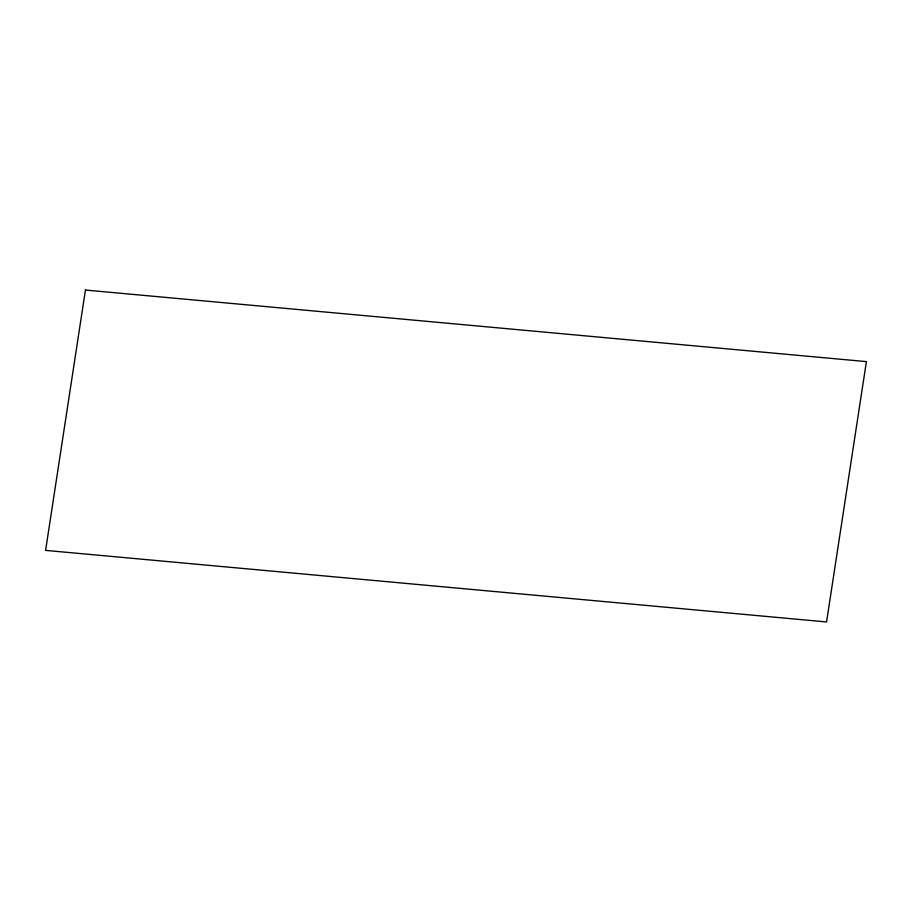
<?xml version="1.0" encoding="UTF-8"?>
<svg xmlns="http://www.w3.org/2000/svg" width="912" height="912" viewBox="0 0 912 912"><rect width="100%" height="100%" fill="white"/><g stroke="black" fill="none" stroke-linecap="round" stroke-linejoin="round"><path stroke-width="1.37" d="M85.443 290.05L45.6 550.381L826.557 621.95L866.4 361.619L85.443 290.05"/></g></svg>
